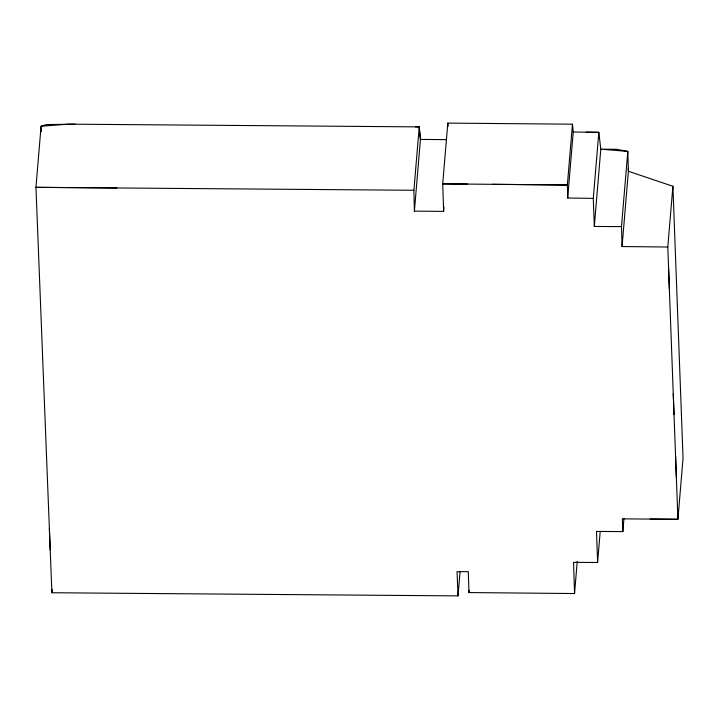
<?xml version="1.0" encoding="UTF-8"?>
<svg xmlns="http://www.w3.org/2000/svg" width="719" height="719" viewBox="0 0 719 719"><rect width="100%" height="100%" fill="white"/><g stroke="black" fill="none" stroke-linecap="round" stroke-linejoin="round"><path stroke-width="1.08" d="M460.07 571.587L458.03 595.889L51.894 592.744L52.172 589.427M443.983 206.964L443.614 211.377L414.405 211.134L413.901 190.274L419.222 126.886L68.269 124.153L41.082 126.238L35.95 187.335L51.894 592.744M414.405 211.134L420.426 139.423L419.222 126.886L415.474 126.859M573.232 132.008L598.828 132.323L593.283 198.399L567.695 198.004L573.232 132.008L572.468 124.189L447.811 123.111L442.715 183.857L443.614 211.377M577.249 561.413L574.553 593.543L468.959 592.564L469.148 590.344M572.468 124.189L567.363 184.999L567.695 198.004M628.298 168.255L628.388 171.266L672.903 186.275L667.798 247.012L622.07 246.545L628.388 171.266L627.804 151.412L600.796 149.184L616.704 149.291L627.804 151.412L621.486 226.602L594.316 226.449L600.796 149.184L598.828 132.323L586.201 132.17M574.553 593.543L573.555 562.33L597.597 562.501L600.212 531.368M597.597 562.501L596.518 531.422L622.852 531.602L623.975 518.273M75.019 124.207L46.591 124.567L41.082 126.238L41.289 131.577M446.508 139.63L420.426 139.423L419.222 126.886M116.945 187.956L35.95 187.335L413.901 190.274M650.147 519.073L677.918 519.289L683.05 458.12L672.903 186.275M467.647 184.082L442.715 183.857L567.363 184.999L492.569 184.316M447.811 123.111L448.162 126.283M458.03 595.889L457.032 571.668L468.285 571.641L468.959 592.564M49.377 528.726L50.213 550.062M667.798 247.012L677.918 519.289L622.375 518.857L622.852 531.602M668.58 267.962L669.353 288.903M673.245 393.626L674.027 414.557M675.581 456.448L676.354 477.398M593.283 198.399L594.316 226.449M621.486 226.602L622.07 246.545"/></g></svg>
